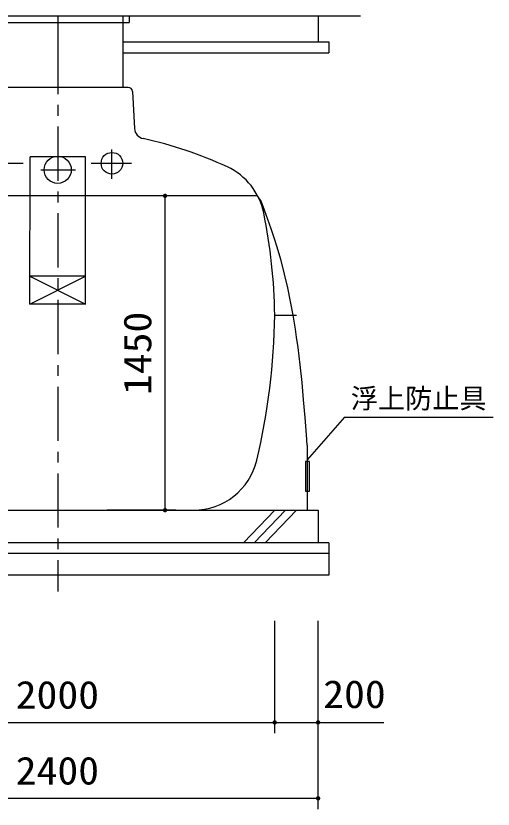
# Model space of a CAD drawing. Units: millimetres, scale not verified. Extents: x -14850 to 14850, y -10500 to 10500.
# Drawn here: x 1117 to 3317, y -7231 to -3572 of the extents above; entities that cross this region are included whole.
import ezdxf
from ezdxf.enums import TextEntityAlignment as Align

# ---------------------------------------------------------------- set-up
doc = ezdxf.new("R2010")
doc.units = ezdxf.units.MM
doc.header["$LTSCALE"] = 50
doc.linetypes.add('CHAIN1', pattern=[8, 5, -1, 1, -1])
doc.linetypes.add('LONG_DASHED1', pattern=[7, 6, -1])
for name, color, linetype, lineweight in [('0-0_機器', 2, 'Continuous', 25), ('0-1_空気管', 3, 'Continuous', 25), ('0-3_水管', 3, 'Continuous', 25), ('0-5_製作', 5, 'Continuous', 25)]:
    doc.layers.add(name, color=color, linetype=linetype, lineweight=lineweight)
doc.styles.add('ＭＳ ゴシック', font='')
doc.styles.get('ＭＳ ゴシック').set_extended_font_data('MS Gothic')

msp = doc.modelspace()

# ---------------------------------------------------------------- linework, layer by layer
at = {"layer": '0-0_機器'}
for p, q in [((-171.85, -3571.64), (2706.15, -3571.64)), ((1610.3, -3571.64), (1610.3, -3901.64)), ((1640.31, -3571.64), (1640.31, -3601.64)), ((2510.31, -3571.64), (2510.31, -3691.64)), ((980.3, -3601.64), (1640.31, -3601.64)), ((1610.3, -3741.64), (2560.31, -3741.64)), ((2310.31, -5851.64), (2165.97, -6001.64)), ((2215.97, -6001.64), (2360.3, -5851.64)), ((2410.31, -5851.64), (2265.97, -6001.64)), ((2510.31, -5851.64), (2510.31, -6001.64)), ((2560.3, -6001.64), (60.31, -6001.64)), ((2560.3, -6001.64), (2560.3, -6151.64)), ((2560.3, -6051.64), (60.31, -6051.64)), ((2560.3, -6151.64), (60.31, -6151.64))]:
    msp.add_line(p, q, dxfattribs=at)
at = {"layer": '0-0_機器', "color": 3, "linetype": 'CHAIN1'}
msp.add_line((1310.31, -3571.64), (1310.31, -3772.63), dxfattribs=at)
at = {"layer": '0-0_機器'}
for points in [[(1610.3, -3691.64), (2560.31, -3691.64), (2560.31, -3741.64)], [(110.31, -6001.64), (110.31, -5851.64), (2510.31, -5851.64)]]:
    msp.add_lwpolyline(points, dxfattribs=at)
at = {"layer": '0-1_空気管', "linetype": 'CHAIN1'}
for p, q in [((1310.31, -3682.12), (1310.31, -6226.54)), ((1560.31, -4323.61), (1560.31, -4187.64)), ((963.86, -4251.64), (1151.06, -4251.64)), ((1463.86, -4251.64), (1651.06, -4251.64))]:
    msp.add_line(p, q, dxfattribs=at)
at = {"layer": '0-1_空気管'}
for p, q in [((1635.51, -3901.64), (985.1, -3901.64)), ((1655.48, -3920.6), (1664.45, -4091.58)), ((1182.03, -4901.64), (1182.96, -4221.64)), ((1437.66, -4221.64), (1182.96, -4221.64)), ((1438.58, -4901.64), (1437.66, -4221.64)), ((2231.75, -4401.64), (388.86, -4401.64)), ((1182.03, -4901.64), (1438.4, -4771.64)), ((1438.58, -4901.64), (1182.03, -4901.64)), ((2310.31, -4951.64), (2410.31, -4951.64)), ((684.68, -5851.64), (1935.93, -5851.64))]:
    msp.add_line(p, q, dxfattribs=at)
at = {"layer": '0-1_空気管', "linetype": 'LONG_DASHED1'}
msp.add_line((1232.57, -4281.64), (1391.6, -4281.64), dxfattribs=at)
at = {"layer": '0-1_空気管'}
msp.add_lwpolyline([(1438.4, -4771.64), (1182.21, -4771.64), (1438.58, -4901.64)], dxfattribs=at)
for centre, radius in [((1560.31, -4251.64), 50), ((1310.31, -4281.64), 62.5)]:
    msp.add_circle(centre, radius, dxfattribs=at)
for centre, radius, start, end in [((1635.51, -3921.64), 20, 2.99998, 90), ((1714.38, -4088.97), 50, 182.99998, 257.76042), ((1310.31, -5951.64), 1856, 65.08559, 77.76042), ((1965.79, -4540.45), 300, 11.56874, 65.08559), ((-189.51, -4981.64), 2500, 0.68756, 11.56874), ((-689.54, -4921.64), 3000, 346.50659, 359.42703), ((1935.93, -5551.64), 300, 270, 346.50659)]:
    msp.add_arc(centre, radius, start, end, dxfattribs=at)
at = {"layer": '0-3_水管', "color": 4}
for q in [(2460.06, -5618.99), (3316.98, -5422.06)]:
    msp.add_line((2632.3, -5422.06), q, dxfattribs=at)
at = {"layer": '0-3_水管', "color": 7}
msp.add_line((2460.3, -5551.64), (2460.3, -5851.64), dxfattribs=at)
msp.add_lwpolyline([(2460.3, -5551.64), (2456.74, -5504.68), (2450.43, -5423.74), (2443.67, -5342.83), (2436.18, -5262), (2427.67, -5181.27), (2417.86, -5100.66), (2411.46, -5053.98), (2405.94, -5016.81), (2395.47, -4952.86), (2383.71, -4889.13), (2370.52, -4825.71), (2355.79, -4762.66), (2339.39, -4700.07), (2329.07, -4664), (2321.53, -4639.01), (2307.9, -4596.12), (2293.6, -4553.44), (2278.79, -4510.92), (2263.59, -4468.52), (2248.17, -4426.18), (2231.75, -4401.64)], dxfattribs=at)
msp.add_lwpolyline([(2451.54, -5627.08), (2451.54, -5764.63), (2471.19, -5764.63), (2471.19, -5627.08)], close=True, dxfattribs=at)
at = {"layer": '0-5_製作', "color": 2}
for p, q in [((1855.14, -4401.64), (1538.63, -4401.64)), ((1805.14, -5851.64), (1805.14, -4401.64)), ((1855.14, -5851.64), (1538.63, -5851.64)), ((2310.31, -6880.57), (2310.31, -6361.27)), ((2510.31, -7230.57), (2510.31, -6361.27)), ((310.3, -6830.57), (2310.31, -6830.57)), ((2310.31, -6830.57), (2510.31, -6830.57)), ((2510.31, -6830.57), (2814.03, -6830.57)), ((110.31, -7180.57), (2510.31, -7180.57))]:
    msp.add_line(p, q, dxfattribs=at)
at = {"layer": '0-5_製作'}
for points in [[(1795.14, -4401.64), (1805.14, -4391.64), (1805.14, -4401.64)], [(1795.16, -4401.01), (1805.14, -4391.64), (1795.14, -4401.64)], [(1795.85, -4405.32), (1795.14, -4401.64), (1805.14, -4401.64)], [(1795.46, -4404.13), (1795.14, -4401.64), (1795.85, -4405.32)], [(1795.22, -4402.9), (1795.14, -4401.64), (1795.46, -4404.13)], [(1795.32, -4399.77), (1805.14, -4391.64), (1795.16, -4401.01)], [(1795.63, -4398.55), (1805.14, -4391.64), (1795.32, -4399.77)], [(1796.1, -4397.38), (1805.14, -4391.64), (1795.63, -4398.55)], [(1795.85, -4405.32), (1805.14, -4401.64), (1796.38, -4406.46)], [(1796.7, -4396.28), (1805.14, -4391.64), (1796.1, -4397.38)], [(1796.38, -4406.46), (1805.14, -4401.64), (1797.05, -4407.52)], [(1797.44, -4395.27), (1805.14, -4391.64), (1796.7, -4396.28)], [(1797.05, -4407.52), (1805.14, -4401.64), (1797.86, -4408.49)], [(1798.3, -4394.35), (1805.14, -4391.64), (1797.44, -4395.27)], [(1797.86, -4408.49), (1805.14, -4401.64), (1798.77, -4409.35)], [(1798.3, -4394.35), (1803.89, -4391.72), (1805.14, -4391.64)], [(1799.27, -4393.55), (1803.89, -4391.72), (1798.3, -4394.35)], [(1798.77, -4409.35), (1805.14, -4401.64), (1799.79, -4410.09)], [(1799.27, -4393.55), (1802.66, -4391.96), (1803.89, -4391.72)], [(1800.33, -4392.88), (1802.66, -4391.96), (1799.27, -4393.55)], [(1799.79, -4410.09), (1805.14, -4401.64), (1800.89, -4410.69)], [(1800.33, -4392.88), (1801.46, -4392.34), (1802.66, -4391.96)], [(1800.89, -4410.69), (1805.14, -4401.64), (1802.05, -4411.15)], [(1802.05, -4411.15), (1805.14, -4401.64), (1803.27, -4411.46)], [(1803.27, -4411.46), (1805.14, -4401.64), (1804.52, -4411.62)], [(1804.52, -4411.62), (1805.14, -4401.64), (1805.14, -4411.64)], [(1805.14, -4391.64), (1813.91, -4396.82), (1805.14, -4401.64)], [(1805.14, -4391.64), (1813.24, -4395.76), (1813.91, -4396.82)], [(1805.14, -4391.64), (1812.43, -4394.8), (1813.24, -4395.76)], [(1805.14, -4391.64), (1811.52, -4393.94), (1812.43, -4394.8)], [(1805.14, -4391.64), (1810.5, -4393.2), (1811.52, -4393.94)], [(1805.14, -4391.64), (1809.4, -4392.59), (1810.5, -4393.2)], [(1805.14, -4391.64), (1808.24, -4392.13), (1809.4, -4392.59)], [(1805.14, -4391.64), (1807.02, -4391.82), (1808.24, -4392.13)], [(1805.14, -4391.64), (1805.77, -4391.66), (1807.02, -4391.82)], [(1805.14, -4401.64), (1813.91, -4396.82), (1814.44, -4397.96)], [(1805.14, -4401.64), (1814.44, -4397.96), (1814.83, -4399.15)], [(1805.14, -4401.64), (1814.83, -4399.15), (1815.07, -4400.39)], [(1805.14, -4401.64), (1815.07, -4400.39), (1815.14, -4401.64)], [(1805.14, -4401.64), (1812.85, -4408.02), (1805.14, -4411.64)], [(1805.14, -4401.64), (1813.59, -4407), (1812.85, -4408.02)], [(1805.14, -4401.64), (1814.19, -4405.9), (1813.59, -4407)], [(1805.14, -4401.64), (1814.66, -4404.73), (1814.19, -4405.9)], [(1805.14, -4401.64), (1814.97, -4403.52), (1814.66, -4404.73)], [(1805.14, -4401.64), (1815.13, -4402.27), (1814.97, -4403.52)], [(1805.14, -4401.64), (1815.14, -4401.64), (1815.13, -4402.27)], [(1805.14, -4411.64), (1812.85, -4408.02), (1811.99, -4408.93)], [(1805.14, -4411.64), (1811.99, -4408.93), (1806.4, -4411.56)], [(1806.4, -4411.56), (1811.99, -4408.93), (1811.02, -4409.73)], [(1806.4, -4411.56), (1811.02, -4409.73), (1807.63, -4411.33)], [(1807.63, -4411.33), (1811.02, -4409.73), (1809.96, -4410.4)], [(1807.63, -4411.33), (1809.96, -4410.4), (1808.83, -4410.94)], [(1795.14, -5851.64), (1805.14, -5841.64), (1805.14, -5851.64)], [(1795.16, -5851.01), (1805.14, -5841.64), (1795.14, -5851.64)], [(1795.46, -5854.13), (1795.14, -5851.64), (1805.14, -5851.64)], [(1795.22, -5852.89), (1795.14, -5851.64), (1795.46, -5854.13)], [(1795.32, -5849.77), (1805.14, -5841.64), (1795.16, -5851.01)], [(1795.63, -5848.55), (1805.14, -5841.64), (1795.32, -5849.77)], [(1795.46, -5854.13), (1805.14, -5851.64), (1795.85, -5855.32)], [(1796.1, -5847.38), (1805.14, -5841.64), (1795.63, -5848.55)], [(1795.85, -5855.32), (1805.14, -5851.64), (1796.38, -5856.46)], [(1796.7, -5846.28), (1805.14, -5841.64), (1796.1, -5847.38)], [(1796.38, -5856.46), (1805.14, -5851.64), (1797.05, -5857.52)], [(1797.44, -5845.27), (1805.14, -5841.64), (1796.7, -5846.28)], [(1797.05, -5857.52), (1805.14, -5851.64), (1797.86, -5858.49)], [(1798.3, -5844.35), (1805.14, -5841.64), (1797.44, -5845.27)], [(1797.86, -5858.49), (1805.14, -5851.64), (1798.77, -5859.35)], [(1799.27, -5843.55), (1805.14, -5841.64), (1798.3, -5844.35)], [(1798.77, -5859.35), (1805.14, -5851.64), (1799.79, -5860.08)], [(1800.33, -5842.88), (1805.14, -5841.64), (1799.27, -5843.55)], [(1799.79, -5860.08), (1805.14, -5851.64), (1800.89, -5860.69)], [(1800.33, -5842.88), (1803.89, -5841.72), (1805.14, -5841.64)], [(1801.46, -5842.34), (1803.89, -5841.72), (1800.33, -5842.88)], [(1800.89, -5860.69), (1805.14, -5851.64), (1802.05, -5861.15)], [(1801.46, -5842.34), (1802.66, -5841.96), (1803.89, -5841.72)], [(1802.05, -5861.15), (1805.14, -5851.64), (1803.27, -5861.46)], [(1803.27, -5861.46), (1805.14, -5851.64), (1804.52, -5861.62)], [(1804.52, -5861.62), (1805.14, -5851.64), (1805.14, -5861.64)], [(1805.14, -5841.64), (1814.44, -5847.96), (1805.14, -5851.64)], [(1805.14, -5841.64), (1813.91, -5846.82), (1814.44, -5847.96)], [(1805.14, -5841.64), (1813.24, -5845.76), (1813.91, -5846.82)], [(1805.14, -5841.64), (1812.43, -5844.8), (1813.24, -5845.76)], [(1805.14, -5841.64), (1811.52, -5843.94), (1812.43, -5844.8)], [(1805.14, -5841.64), (1810.5, -5843.2), (1811.52, -5843.94)], [(1805.14, -5841.64), (1809.4, -5842.59), (1810.5, -5843.2)], [(1805.14, -5841.64), (1808.24, -5842.13), (1809.4, -5842.59)], [(1805.14, -5841.64), (1807.02, -5841.82), (1808.24, -5842.13)], [(1805.14, -5841.64), (1805.77, -5841.66), (1807.02, -5841.82)], [(1805.14, -5851.64), (1814.44, -5847.96), (1814.83, -5849.15)], [(1805.14, -5851.64), (1814.83, -5849.15), (1815.07, -5850.39)], [(1805.14, -5851.64), (1815.07, -5850.39), (1815.14, -5851.64)], [(1805.14, -5851.64), (1811.02, -5859.73), (1805.14, -5861.64)], [(1805.14, -5851.64), (1811.99, -5858.93), (1811.02, -5859.73)], [(1805.14, -5851.64), (1812.85, -5858.02), (1811.99, -5858.93)], [(1805.14, -5851.64), (1813.59, -5857), (1812.85, -5858.02)], [(1805.14, -5851.64), (1814.19, -5855.9), (1813.59, -5857)], [(1805.14, -5851.64), (1814.66, -5854.73), (1814.19, -5855.9)], [(1805.14, -5851.64), (1814.97, -5853.52), (1814.66, -5854.73)], [(1805.14, -5851.64), (1815.13, -5852.27), (1814.97, -5853.52)], [(1805.14, -5851.64), (1815.14, -5851.64), (1815.13, -5852.27)], [(1805.14, -5861.64), (1811.02, -5859.73), (1809.96, -5860.4)], [(1805.14, -5861.64), (1809.96, -5860.4), (1806.4, -5861.56)], [(1806.4, -5861.56), (1809.96, -5860.4), (1808.83, -5860.94)], [(1806.4, -5861.56), (1808.83, -5860.94), (1807.63, -5861.33)], [(2300.31, -6830.57), (2310.31, -6820.57), (2310.31, -6830.57)], [(2300.33, -6829.94), (2310.31, -6820.57), (2300.31, -6830.57)], [(2300.62, -6833.05), (2300.31, -6830.57), (2310.31, -6830.57)], [(2300.38, -6831.82), (2300.31, -6830.57), (2300.62, -6833.05)], [(2300.48, -6828.69), (2310.31, -6820.57), (2300.33, -6829.94)], [(2300.8, -6827.48), (2310.31, -6820.57), (2300.48, -6828.69)], [(2300.62, -6833.05), (2310.31, -6830.57), (2301.01, -6834.25)], [(2301.26, -6826.31), (2310.31, -6820.57), (2300.8, -6827.48)], [(2301.01, -6834.25), (2310.31, -6830.57), (2301.54, -6835.39)], [(2301.86, -6825.21), (2310.31, -6820.57), (2301.26, -6826.31)], [(2301.54, -6835.39), (2310.31, -6830.57), (2302.22, -6836.45)], [(2302.6, -6824.19), (2310.31, -6820.57), (2301.86, -6825.21)], [(2302.22, -6836.45), (2310.31, -6830.57), (2303.02, -6837.41)], [(2303.46, -6823.28), (2310.31, -6820.57), (2302.6, -6824.19)], [(2303.02, -6837.41), (2310.31, -6830.57), (2303.93, -6838.27)], [(2304.43, -6822.48), (2310.31, -6820.57), (2303.46, -6823.28)], [(2303.93, -6838.27), (2310.31, -6830.57), (2304.95, -6839.01)], [(2304.43, -6822.48), (2309.05, -6820.65), (2310.31, -6820.57)], [(2305.49, -6821.8), (2309.05, -6820.65), (2304.43, -6822.48)], [(2304.95, -6839.01), (2310.31, -6830.57), (2306.05, -6839.62)], [(2305.49, -6821.8), (2307.82, -6820.88), (2309.05, -6820.65)], [(2306.62, -6821.27), (2307.82, -6820.88), (2305.49, -6821.8)], [(2306.05, -6839.62), (2310.31, -6830.57), (2307.22, -6840.08)], [(2307.22, -6840.08), (2310.31, -6830.57), (2308.43, -6840.39)], [(2308.43, -6840.39), (2310.31, -6830.57), (2309.68, -6840.55)], [(2309.68, -6840.55), (2310.31, -6830.57), (2310.31, -6840.57)], [(2310.31, -6820.57), (2319.6, -6826.89), (2310.31, -6830.57)], [(2310.31, -6820.57), (2319.07, -6825.75), (2319.6, -6826.89)], [(2310.31, -6820.57), (2318.4, -6824.69), (2319.07, -6825.75)], [(2310.31, -6820.57), (2317.6, -6823.72), (2318.4, -6824.69)], [(2310.31, -6820.57), (2316.68, -6822.86), (2317.6, -6823.72)], [(2310.31, -6820.57), (2315.66, -6822.12), (2316.68, -6822.86)], [(2310.31, -6820.57), (2314.56, -6821.52), (2315.66, -6822.12)], [(2310.31, -6820.57), (2313.4, -6821.06), (2314.56, -6821.52)], [(2310.31, -6820.57), (2312.18, -6820.75), (2313.4, -6821.06)], [(2310.31, -6820.57), (2310.93, -6820.59), (2312.18, -6820.75)], [(2310.31, -6830.57), (2319.6, -6826.89), (2319.99, -6828.08)], [(2310.31, -6830.57), (2319.99, -6828.08), (2320.23, -6829.31)], [(2310.31, -6830.57), (2320.23, -6829.31), (2320.31, -6830.57)], [(2310.31, -6830.57), (2317.15, -6837.86), (2310.31, -6840.57)], [(2310.31, -6830.57), (2318.01, -6836.94), (2317.15, -6837.86)], [(2310.31, -6830.57), (2318.75, -6835.93), (2318.01, -6836.94)], [(2310.31, -6830.57), (2319.35, -6834.83), (2318.75, -6835.93)], [(2310.31, -6830.57), (2319.82, -6833.66), (2319.35, -6834.83)], [(2310.31, -6830.57), (2320.13, -6832.44), (2319.82, -6833.66)], [(2310.31, -6830.57), (2320.29, -6831.2), (2320.13, -6832.44)], [(2310.31, -6830.57), (2320.31, -6830.57), (2320.29, -6831.2)], [(2310.31, -6840.57), (2317.15, -6837.86), (2316.18, -6838.66)], [(2310.31, -6840.57), (2316.18, -6838.66), (2311.56, -6840.49)], [(2311.56, -6840.49), (2316.18, -6838.66), (2315.12, -6839.33)], [(2311.56, -6840.49), (2315.12, -6839.33), (2312.79, -6840.25)], [(2312.79, -6840.25), (2315.12, -6839.33), (2313.99, -6839.87)], [(2500.31, -6830.57), (2510.31, -6820.57), (2510.31, -6830.57)], [(2500.33, -6829.94), (2510.31, -6820.57), (2500.31, -6830.57)], [(2500.62, -6833.05), (2500.31, -6830.57), (2510.31, -6830.57)], [(2500.38, -6831.82), (2500.31, -6830.57), (2500.62, -6833.05)], [(2500.48, -6828.69), (2510.31, -6820.57), (2500.33, -6829.94)], [(2500.8, -6827.48), (2510.31, -6820.57), (2500.48, -6828.69)], [(2500.62, -6833.05), (2510.31, -6830.57), (2501.01, -6834.25)], [(2501.26, -6826.31), (2510.31, -6820.57), (2500.8, -6827.48)], [(2501.01, -6834.25), (2510.31, -6830.57), (2501.54, -6835.39)], [(2501.86, -6825.21), (2510.31, -6820.57), (2501.26, -6826.31)], [(2501.54, -6835.39), (2510.31, -6830.57), (2502.22, -6836.45)], [(2502.6, -6824.19), (2510.31, -6820.57), (2501.86, -6825.21)], [(2502.22, -6836.45), (2510.31, -6830.57), (2503.02, -6837.41)], [(2503.46, -6823.28), (2510.31, -6820.57), (2502.6, -6824.19)], [(2503.02, -6837.41), (2510.31, -6830.57), (2503.93, -6838.27)], [(2504.43, -6822.48), (2510.31, -6820.57), (2503.46, -6823.28)], [(2503.93, -6838.27), (2510.31, -6830.57), (2504.95, -6839.01)], [(2504.43, -6822.48), (2509.05, -6820.65), (2510.31, -6820.57)], [(2505.49, -6821.8), (2509.05, -6820.65), (2504.43, -6822.48)], [(2504.95, -6839.01), (2510.31, -6830.57), (2506.05, -6839.62)], [(2505.49, -6821.8), (2507.82, -6820.88), (2509.05, -6820.65)], [(2506.62, -6821.27), (2507.82, -6820.88), (2505.49, -6821.8)], [(2506.05, -6839.62), (2510.31, -6830.57), (2507.22, -6840.08)], [(2507.22, -6840.08), (2510.31, -6830.57), (2508.43, -6840.39)], [(2508.43, -6840.39), (2510.31, -6830.57), (2509.68, -6840.55)], [(2509.68, -6840.55), (2510.31, -6830.57), (2510.31, -6840.57)], [(2510.31, -6820.57), (2519.6, -6826.89), (2510.31, -6830.57)], [(2510.31, -6820.57), (2519.07, -6825.75), (2519.6, -6826.89)], [(2510.31, -6820.57), (2518.4, -6824.69), (2519.07, -6825.75)], [(2510.31, -6820.57), (2517.6, -6823.72), (2518.4, -6824.69)], [(2510.31, -6820.57), (2516.68, -6822.86), (2517.6, -6823.72)], [(2510.31, -6820.57), (2515.66, -6822.12), (2516.68, -6822.86)], [(2510.31, -6820.57), (2514.56, -6821.52), (2515.66, -6822.12)], [(2510.31, -6820.57), (2513.4, -6821.06), (2514.56, -6821.52)], [(2510.31, -6820.57), (2512.18, -6820.75), (2513.4, -6821.06)], [(2510.31, -6820.57), (2510.93, -6820.59), (2512.18, -6820.75)], [(2510.31, -6830.57), (2519.6, -6826.89), (2519.99, -6828.08)], [(2510.31, -6830.57), (2519.99, -6828.08), (2520.23, -6829.31)], [(2510.31, -6830.57), (2520.23, -6829.31), (2520.31, -6830.57)], [(2510.31, -6830.57), (2517.15, -6837.86), (2510.31, -6840.57)], [(2510.31, -6830.57), (2518.01, -6836.94), (2517.15, -6837.86)], [(2510.31, -6830.57), (2518.75, -6835.93), (2518.01, -6836.94)], [(2510.31, -6830.57), (2519.35, -6834.83), (2518.75, -6835.93)], [(2510.31, -6830.57), (2519.82, -6833.66), (2519.35, -6834.83)], [(2510.31, -6830.57), (2520.13, -6832.44), (2519.82, -6833.66)], [(2510.31, -6830.57), (2520.29, -6831.2), (2520.13, -6832.44)], [(2510.31, -6830.57), (2520.31, -6830.57), (2520.29, -6831.2)], [(2510.31, -6840.57), (2517.15, -6837.86), (2516.18, -6838.66)], [(2510.31, -6840.57), (2516.18, -6838.66), (2511.56, -6840.49)], [(2511.56, -6840.49), (2516.18, -6838.66), (2515.12, -6839.33)], [(2511.56, -6840.49), (2515.12, -6839.33), (2512.79, -6840.25)], [(2512.79, -6840.25), (2515.12, -6839.33), (2513.99, -6839.87)], [(2500.31, -7180.57), (2510.31, -7170.57), (2510.31, -7180.57)], [(2500.33, -7179.94), (2510.31, -7170.57), (2500.31, -7180.57)], [(2500.48, -7178.69), (2510.31, -7170.57), (2500.33, -7179.94)], [(2500.8, -7177.48), (2510.31, -7170.57), (2500.48, -7178.69)], [(2501.26, -7176.31), (2510.31, -7170.57), (2500.8, -7177.48)], [(2501.86, -7175.21), (2510.31, -7170.57), (2501.26, -7176.31)], [(2502.6, -7174.19), (2510.31, -7170.57), (2501.86, -7175.21)], [(2503.46, -7173.28), (2510.31, -7170.57), (2502.6, -7174.19)], [(2504.43, -7172.48), (2510.31, -7170.57), (2503.46, -7173.28)], [(2504.43, -7172.48), (2509.05, -7170.65), (2510.31, -7170.57)], [(2505.49, -7171.8), (2509.05, -7170.65), (2504.43, -7172.48)], [(2505.49, -7171.8), (2507.82, -7170.88), (2509.05, -7170.65)], [(2506.62, -7171.27), (2507.82, -7170.88), (2505.49, -7171.8)], [(2510.31, -7170.57), (2519.6, -7176.89), (2510.31, -7180.57)], [(2510.31, -7170.57), (2519.07, -7175.75), (2519.6, -7176.89)], [(2510.31, -7170.57), (2518.4, -7174.69), (2519.07, -7175.75)], [(2510.31, -7170.57), (2517.6, -7173.72), (2518.4, -7174.69)], [(2510.31, -7170.57), (2516.68, -7172.86), (2517.6, -7173.72)], [(2510.31, -7170.57), (2515.66, -7172.12), (2516.68, -7172.86)], [(2510.31, -7170.57), (2514.56, -7171.52), (2515.66, -7172.12)], [(2510.31, -7170.57), (2513.4, -7171.06), (2514.56, -7171.52)], [(2510.31, -7170.57), (2512.18, -7170.75), (2513.4, -7171.06)], [(2510.31, -7170.57), (2510.93, -7170.59), (2512.18, -7170.75)], [(2500.62, -7183.05), (2500.31, -7180.57), (2510.31, -7180.57)], [(2500.38, -7181.82), (2500.31, -7180.57), (2500.62, -7183.05)], [(2500.62, -7183.05), (2510.31, -7180.57), (2501.01, -7184.25)], [(2501.01, -7184.25), (2510.31, -7180.57), (2501.54, -7185.39)], [(2501.54, -7185.39), (2510.31, -7180.57), (2502.22, -7186.45)], [(2502.22, -7186.45), (2510.31, -7180.57), (2503.02, -7187.41)], [(2503.02, -7187.41), (2510.31, -7180.57), (2503.93, -7188.27)], [(2503.93, -7188.27), (2510.31, -7180.57), (2504.95, -7189.01)], [(2504.95, -7189.01), (2510.31, -7180.57), (2506.05, -7189.62)], [(2506.05, -7189.62), (2510.31, -7180.57), (2507.22, -7190.08)], [(2507.22, -7190.08), (2510.31, -7180.57), (2508.43, -7190.39)], [(2508.43, -7190.39), (2510.31, -7180.57), (2509.68, -7190.55)], [(2509.68, -7190.55), (2510.31, -7180.57), (2510.31, -7190.57)], [(2510.31, -7180.57), (2519.6, -7176.89), (2519.99, -7178.08)], [(2510.31, -7180.57), (2519.99, -7178.08), (2520.23, -7179.31)], [(2510.31, -7180.57), (2520.23, -7179.31), (2520.31, -7180.57)], [(2510.31, -7180.57), (2517.15, -7187.86), (2510.31, -7190.57)], [(2510.31, -7180.57), (2518.01, -7186.94), (2517.15, -7187.86)], [(2510.31, -7180.57), (2518.75, -7185.93), (2518.01, -7186.94)], [(2510.31, -7180.57), (2519.35, -7184.83), (2518.75, -7185.93)], [(2510.31, -7180.57), (2519.82, -7183.66), (2519.35, -7184.83)], [(2510.31, -7180.57), (2520.13, -7182.44), (2519.82, -7183.66)], [(2510.31, -7180.57), (2520.29, -7181.2), (2520.13, -7182.44)], [(2510.31, -7180.57), (2520.31, -7180.57), (2520.29, -7181.2)], [(2510.31, -7190.57), (2517.15, -7187.86), (2516.18, -7188.66)], [(2510.31, -7190.57), (2516.18, -7188.66), (2511.56, -7190.49)], [(2511.56, -7190.49), (2516.18, -7188.66), (2515.12, -7189.33)], [(2511.56, -7190.49), (2515.12, -7189.33), (2512.79, -7190.25)], [(2512.79, -7190.25), (2515.12, -7189.33), (2513.99, -7189.87)]]:
    msp.add_solid(points, dxfattribs=at)

# ---------------------------------------------------------------- texts
at = {"layer": '0-3_水管', "color": 4, "style": 'ＭＳ ゴシック'}
msp.add_text('浮上防止具', height=91.79, dxfattribs=at).set_placement((2660.83, -5409.52), align=Align.BOTTOM_LEFT)
at = {"layer": '0-5_製作', "color": 4, "style": 'ＭＳ ゴシック', "width": 1.1}
msp.add_text('1450', height=128.4, rotation=90, dxfattribs=at).set_placement((1780.14, -5320.39), align=Align.BOTTOM_LEFT)
for s, p in [('2000', (1116.56, -6805.57)), ('200', (2533.8, -6802.78)), ('2400', (1116.56, -7155.57))]:
    msp.add_text(s, height=128.4, dxfattribs=at).set_placement(p, align=Align.BOTTOM_LEFT)

doc.saveas('drawing.dxf')
